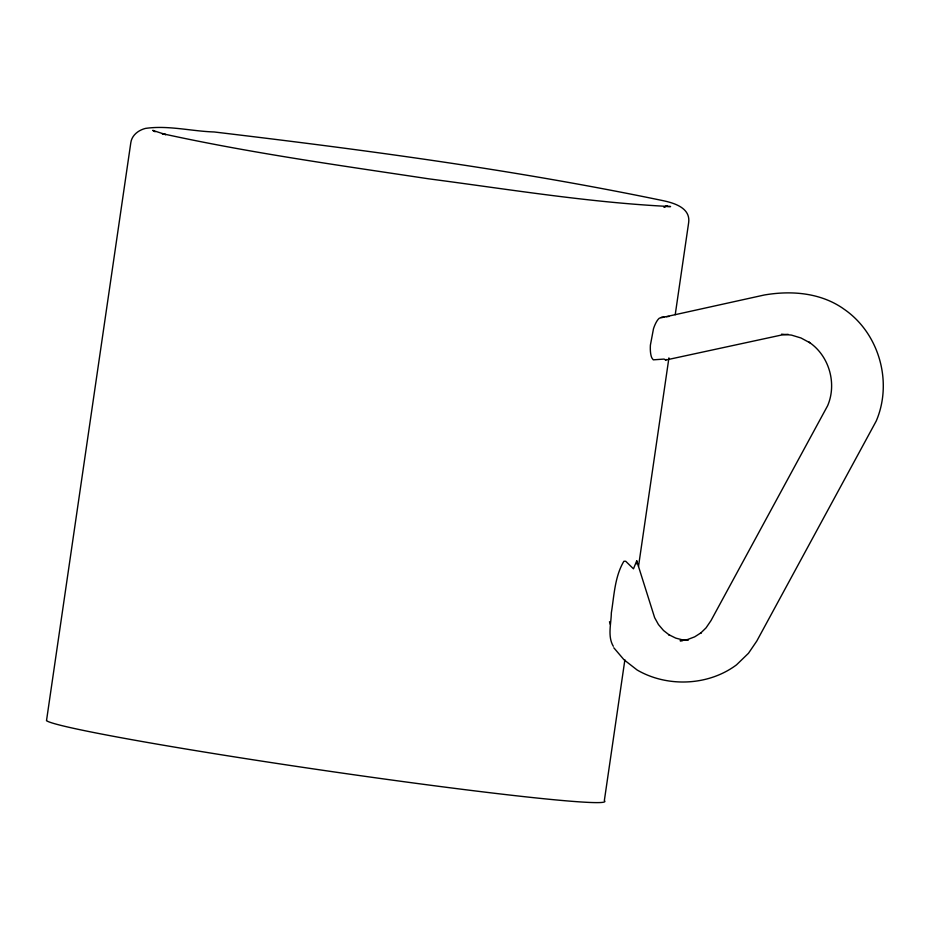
<?xml version="1.0" encoding="UTF-8"?>
<svg xmlns="http://www.w3.org/2000/svg" width="930" height="930" viewBox="0 0 930 930"><rect width="100%" height="100%" fill="white"/><g stroke="black" fill="none" stroke-linecap="round" stroke-linejoin="round"><path stroke-width="1.4" d="M636.632 563.894L636.736 560.86L633.47 568.823L625.716 561.267L623.879 561.255C614.73 576.623 614.16 595.572 611.336 612.87C611.196 623.705 607.395 636.364 613.312 646.28M624.879 659.812L604.326 800.718A282.418 9.858 8.3 0 1 342.996 773.202A282.418 9.858 8.3 0 1 46.5 720.692L130.816 142.697C131.839 135.164 138.477 130.188 145.452 128.41C168.074 125.108 191.441 131.246 214.144 131.967C364.083 149.8 514.092 169.725 661.997 200.438C673.471 202.775 690.792 207.599 688.642 222.723L675.215 314.735M638.515 566.358L668.926 357.876M613.788 647.757L624.018 659.777L637.143 670.007C667.275 687.549 708.462 685.887 736.514 664.845L748.464 653.29L756.788 641.061L876.223 421.046C893.033 381.765 878.966 332.591 843.382 308.725L842.65 308.179C819.749 292.59 790.93 290.416 764.274 295.008L659.335 318.176A23.506 7.487 -81 0 0 653.499 328.697L650.396 345.135A20.425 6.51 -81 0 0 651.837 357.876L653.267 359.84L664.067 359.085L665.671 360.05L666.124 359.445M664.717 207.111L667.124 205.763L663.718 207.053M665.671 360.05L781.34 335.067L788.129 334.312M661.311 317.246L663.881 316.967M666.461 316.7L669.03 316.421M682.725 640.654L680.062 640.735L687.561 639.549L694.687 636.841L701.127 632.737L700.441 633.318L706.033 627.878L711.008 620.577L827.619 405.736C837.14 383.509 829.176 355.678 809.03 342.159L809.751 342.705L800.974 337.974L791.442 335.091L781.549 334.184M666.531 206.472L670.588 206.553C589.457 202.624 509.082 189.325 428.625 178.816C339.52 165.366 250.1 152.973 162.041 133.595L165.819 134.652L152.753 130.374L155.124 131.781M688.188 640.282L683.12 640.038L675.761 638.12L668.914 634.737L669.658 635.295L663.52 630.494L658.44 624.53L654.639 617.66L636.736 560.86M609.476 621.705L610.347 624.483"/></g></svg>
